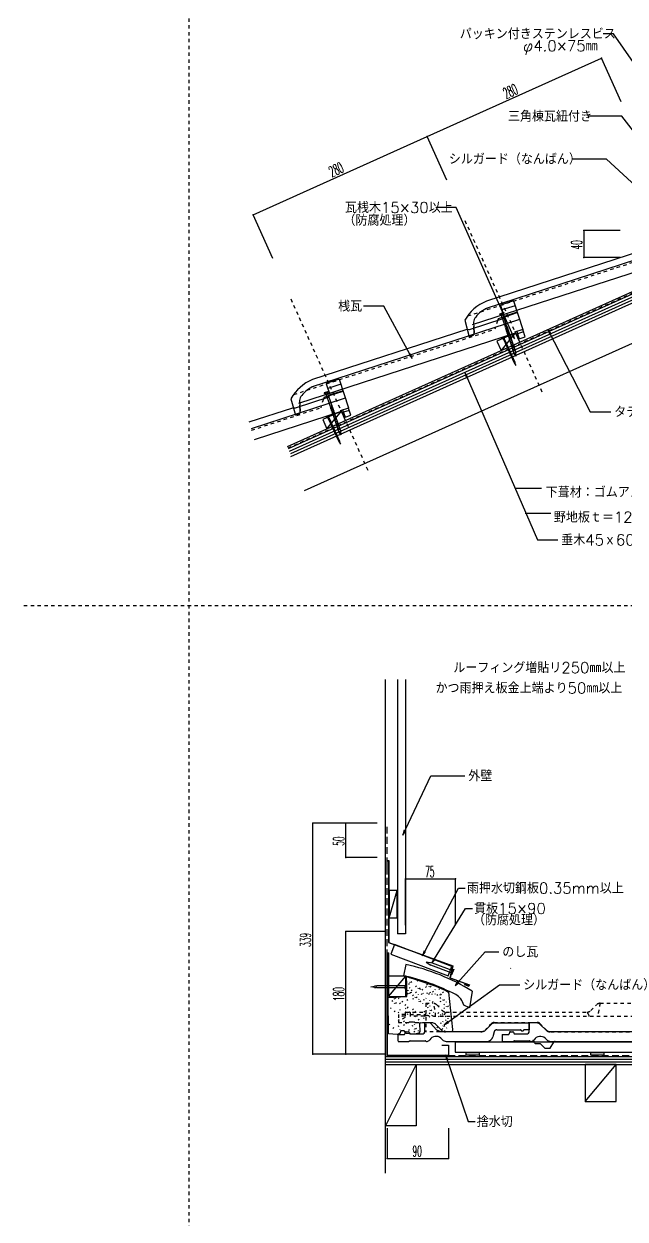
# Model space of a CAD drawing. Extents: x -1727 to 4652, y -2364 to 3340.
# Drawn here: x -1727 to -845, y -900 to 852 of the extents above; entities that cross this region are included whole.
import ezdxf

# ---------------------------------------------------------------- set-up
doc = ezdxf.new("R2010")
doc.units = 0
doc.header["$LTSCALE"] = 5
doc.linetypes.add('DASHED2', pattern=[3, 2, -1])
doc.linetypes.add('DOT', pattern=[2, 1, -1])
for name, color, linetype in [('0-1', 7, 'CONTINUOUS'), ('0-2', 7, 'CONTINUOUS'), ('0-3', 7, 'CONTINUOUS'), ('0-4', 7, 'CONTINUOUS'), ('0-A', 7, 'CONTINUOUS'), ('0-F', 7, 'CONTINUOUS')]:
    doc.layers.add(name, color=color, linetype=linetype)
doc.styles.get("Standard").update_dxf_attribs({"font": 'txt.shx', "bigfont": 'extfont.shx'})

msp = doc.modelspace()

# ---------------------------------------------------------------- linework, layer by layer
at = {"layer": '0-1', "color": 7, "linetype": 'CONTINUOUS'}
for p, q in [((-1340.1951, 232.7497), (-719.9622, 511.8512)), ((-1026.9038, 373.3018), (-1006.044, 399.7379)), ((-1282.5011, 258.6868), (-1261.3187, 284.6928)), ((-1191.3693, -457.9001), (-1179.3693, -417.9001)), ((-1161.2661, -554.6917), (-1162.7232, -555.9246)), ((-1162.1054, -560.1048), (-1160.9846, -561.0015)), ((-1161.0368, -546.3668), (-1160.8126, -545.5822)), ((-1160.887, -552.7314), (-1160.6629, -551.9468)), ((-1158.142, -551.8639), (-1159.5991, -553.0969)), ((-1151.3159, -557.9428), (-1152.773, -559.1758)), ((-1149.0049, -549.8335), (-1150.462, -551.0664)), ((-1136.7436, -558.8559), (-1138.2008, -560.0888)), ((-1135.1218, -555.3981), (-1136.5789, -556.631)), ((-1132.4317, -559.209), (-1132.2076, -558.4244)), ((-1129.6867, -558.3416), (-1131.1438, -559.5745)), ((-1183.4771, -577.1356), (-1183.253, -576.351)), ((-1181.2542, -575.1349), (-1182.7113, -576.3679)), ((-1178.1706, -575.7146), (-1177.0497, -576.6113)), ((-1163.3304, -568.809), (-1164.7876, -570.0419)), ((-1163.6493, -565.1176), (-1163.4251, -564.333)), ((-1162.7888, -569.3944), (-1162.5646, -568.6098)), ((-1159.9463, -567.7813), (-1161.4034, -569.0142)), ((-1158.535, -567.4186), (-1159.768, -568.0912)), ((-1157.6217, -564.3688), (-1158.8547, -565.0414)), ((-1155.6699, -571.0507), (-1157.127, -572.2837)), ((-1155.6937, -576.6608), (-1156.9267, -577.3333)), ((-1152.9798, -574.8617), (-1152.7556, -574.0771)), ((-1151.0012, -566.7866), (-1152.4583, -568.0196)), ((-1150.2348, -573.9942), (-1151.6919, -575.2272)), ((-1148.6258, -561.7538), (-1148.4016, -560.9692)), ((-1148.3111, -570.5976), (-1148.087, -569.813)), ((-1147.5447, -577.8052), (-1147.3205, -577.0206)), ((-1145.8808, -560.8864), (-1147.3379, -562.1193)), ((-1145.2925, -562.3465), (-1146.5254, -563.019)), ((-1144.2962, -569.6944), (-1143.1753, -570.5911)), ((-1143.1543, -562.8121), (-1142.0334, -563.7088)), ((-1141.3582, -568.8904), (-1142.5911, -569.5629)), ((-1137.3113, -576.5681), (-1137.0871, -575.7835)), ((-1135.1051, -569.4702), (-1135.3293, -568.0131)), ((-1132.0501, -569.4939), (-1133.5072, -570.7269)), ((-1130.68, -567.4633), (-1131.913, -568.1358)), ((-1128.4714, -570.3732), (-1128.2472, -569.5886)), ((-1126.3307, -566.0399), (-1127.7879, -567.2728)), ((-1123.7904, -563.4863), (-1123.5662, -562.7017)), ((-1123.6407, -569.8508), (-1123.4165, -569.0662)), ((-1119.9488, -571.2632), (-1121.1817, -571.9358)), ((-1118.4839, -562.0653), (-1117.363, -562.962)), ((-1115.4902, -575.2393), (-1116.9473, -576.4723)), ((-1116.154, -572.1775), (-1116.3781, -570.7204)), ((-1115.7801, -569.6983), (-1114.6593, -570.595)), ((-1111.7585, -566.9529), (-1113.2156, -568.1859)), ((-1110.0551, -578.1829), (-1111.5122, -579.4158)), ((-1189.266, -590.0261), (-1188.1451, -590.9228)), ((-1186.0175, -579.6892), (-1187.4746, -580.9221)), ((-1182.5406, -594.9137), (-1183.9978, -596.1466)), ((-1183.3274, -583.5001), (-1183.1032, -582.7155)), ((-1180.5824, -582.6327), (-1182.0395, -583.8656)), ((-1175.1102, -592.8364), (-1176.3431, -593.5089)), ((-1174.4258, -583.1204), (-1175.883, -584.3534)), ((-1171.4452, -580.6022), (-1172.9024, -581.8352)), ((-1166.7653, -585.3622), (-1168.2224, -586.5951)), ((-1166.7891, -590.9723), (-1168.0221, -591.6448)), ((-1164.0148, -578.5249), (-1165.2477, -579.1974)), ((-1163.3304, -589.5526), (-1164.7876, -590.7855)), ((-1164.0752, -589.1731), (-1163.851, -588.3885)), ((-1155.6699, -591.7943), (-1157.127, -593.0273)), ((-1152.9798, -595.6052), (-1152.7556, -594.8206)), ((-1147.3581, -580.9319), (-1147.1339, -580.1473)), ((-1144.613, -580.0645), (-1146.0702, -581.2974)), ((-1141.923, -583.8754), (-1141.6988, -583.0908)), ((-1140.0252, -578.3673), (-1141.2581, -579.0398)), ((-1139.0492, -595.1807), (-1140.5063, -596.4136)), ((-1134.2244, -583.7917), (-1135.6816, -585.0247)), ((-1134.2483, -589.4018), (-1135.4812, -590.0743)), ((-1131.8762, -579.5117), (-1131.652, -578.7271)), ((-1131.5344, -587.6027), (-1131.3102, -586.8181)), ((-1131.5016, -594.179), (-1131.2775, -593.3944)), ((-1128.7566, -593.3116), (-1130.2137, -594.5446)), ((-1126.6598, -580.8242), (-1128.1169, -582.0571)), ((-1123.9697, -584.6351), (-1123.7456, -583.8505)), ((-1118.5346, -587.5786), (-1118.3105, -586.794)), ((-1115.514, -580.8494), (-1116.7469, -581.5219)), ((-1112.8001, -579.0503), (-1112.5759, -578.2657)), ((-1109.9053, -584.5474), (-1111.3624, -585.7803)), ((-1109.9291, -590.1575), (-1111.1621, -590.83)), ((-1107.365, -581.9938), (-1107.1408, -581.2092)), ((-1107.2153, -588.3583), (-1106.9911, -587.5737)), ((-1104.4702, -587.4909), (-1105.9274, -588.7239)), ((-1178.1706, -596.4582), (-1177.0497, -597.3549)), ((-1176.5163, -607.2409), (-1177.9734, -608.4738)), ((-1171.4452, -601.3458), (-1172.9024, -602.5787)), ((-1168.8557, -609.4826), (-1170.3129, -610.7156)), ((-1166.1657, -613.2936), (-1165.9415, -612.509)), ((-1164.0148, -599.2685), (-1165.2477, -599.941)), ((-1155.6937, -597.4044), (-1156.9267, -598.0769)), ((-1153.8893, -602.0863), (-1152.7685, -602.983)), ((-1147.164, -606.9739), (-1148.6211, -608.2068)), ((-1139.7335, -604.8966), (-1140.9665, -605.5691)), ((-1131.3886, -597.4224), (-1132.8458, -598.6554)), ((-1131.4125, -603.0325), (-1132.6454, -603.705)), ((-1128.6986, -601.2333), (-1128.4744, -600.4487)), ((-1126.0665, -597.1226), (-1125.8424, -596.3379)), ((-1118.368, -597.0389), (-1119.8252, -598.2718)), ((-1118.3919, -602.6489), (-1119.6248, -603.3214)), ((-1115.226, -612.4094), (-1116.459, -613.0819)), ((-1115.678, -600.8498), (-1115.4538, -600.0652)), ((-1111.9596, -599.9714), (-1113.1926, -600.644)), ((-1112.9478, -598.4085), (-1112.7236, -597.6239)), ((-1112.5121, -610.6103), (-1112.288, -609.8257)), ((-1107.5783, -602.2327), (-1109.0354, -603.4656)), ((-1107.6021, -607.8427), (-1108.8351, -608.5153)), ((-1104.8882, -606.0436), (-1104.6641, -605.259)), ((-1191.3564, -614.1465), (-1190.2356, -615.0432)), ((-1184.6311, -619.0341), (-1186.0882, -620.2671)), ((-1177.2006, -616.9568), (-1178.4336, -617.6294)), ((-1175.4134, -622.561), (-1175.1892, -621.7764)), ((-1168.8796, -615.0927), (-1170.1125, -615.7652)), ((-1161.4828, -622.1364), (-1162.9399, -623.3694)), ((-1156.6818, -616.3576), (-1157.9148, -617.0301)), ((-1153.8222, -624.3782), (-1155.2793, -625.6111)), ((-1153.9679, -614.5584), (-1153.7438, -613.7738)), ((-1153.9352, -621.1348), (-1153.711, -620.3502)), ((-1151.1902, -620.2674), (-1152.6473, -621.5003)), ((-1148.5001, -624.0783), (-1148.2759, -623.2937)), ((-1120.0269, -618.1883), (-1121.4841, -619.4212)), ((-1112.3664, -620.43), (-1113.8235, -621.663)), ((-1112.4794, -617.1866), (-1112.2552, -616.402)), ((-1109.7344, -616.3192), (-1111.1915, -617.5522)), ((-1109.6763, -624.2409), (-1109.4521, -623.4563)), ((-1107.0443, -620.1302), (-1106.8201, -619.3456))]:
    msp.add_line(p, q, dxfattribs=at)
at = {"layer": '0-1', "color": 7, "linetype": 'DOT'}
msp.add_line((-1339.275, 230.7022), (-719.6209, 509.5433), dxfattribs=at)
at = {"layer": '0-1', "color": 4, "linetype": 'CONTINUOUS'}
for p, q in [((-1022.948, 429.1798), (-1029.4232, 427.0384)), ((-1029.4232, 427.0384), (-1029.1755, 426.2892)), ((-1029.1755, 426.2892), (-1022.7003, 428.4306)), ((-1026.9911, 426.6363), (-1027.7121, 426.7732)), ((-1026.9911, 426.6363), (-1027.7121, 426.7732)), ((-1024.66, 427.4072), (-1026.9911, 426.6363)), ((-1020.9009, 408.2206), (-1026.9911, 426.6363)), ((-1024.66, 427.4072), (-1024.1636, 427.9467)), ((-1018.5702, 408.9925), (-1024.66, 427.4072)), ((-1022.7003, 428.4306), (-1022.948, 429.1798)), ((-1020.8533, 408.2894), (-1021.2015, 407.561)), ((-1018.5702, 408.9925), (-1020.4053, 405.1534)), ((-1017.7715, 406.5772), (-1019.6066, 402.7382)), ((-1017.7715, 406.5772), (-1019.6066, 402.7382)), ((-1016.9728, 404.1621), (-1018.8079, 400.323)), ((-1016.9728, 404.1621), (-1018.8079, 400.323)), ((-1026.2486, 391.4443), (-1021.8838, 393.4415)), ((-1026.2486, 391.4443), (-1023.8706, 390.333)), ((-1023.8706, 390.333), (-1008.0599, 355.7784)), ((-1022.5975, 390.9155), (-1021.8838, 393.4415)), ((-1022.5975, 390.9155), (-1006.7868, 356.3609)), ((-1016.1741, 401.7469), (-1018.0092, 397.9078)), ((-1016.1741, 401.7469), (-1018.0092, 397.9078)), ((-1015.3753, 399.3317), (-1017.2104, 395.4926)), ((-1015.3753, 399.3317), (-1017.2104, 395.4926)), ((-1017.0595, 394.5218), (-1013.6092, 395.6629)), ((-1016.9647, 395.5457), (-1008.2951, 369.3301)), ((-1013.58, 395.3873), (-1016.6758, 393.3922)), ((-1012.7917, 393.0037), (-1015.8875, 391.0085)), ((-1014.5766, 396.9165), (-1015.4701, 395.0475)), ((-1014.5766, 396.9165), (-1015.4701, 395.0475)), ((-1012.0034, 390.62), (-1015.0993, 388.6249)), ((-1014.3178, 396.421), (-1005.6482, 370.2055)), ((-1011.2151, 388.2364), (-1014.311, 386.2413)), ((-1010.4269, 385.8527), (-1013.5227, 383.8577)), ((-1009.6386, 383.4691), (-1012.7344, 381.4741)), ((-1008.8503, 381.0856), (-1011.9462, 379.0904)), ((-1008.0621, 378.7019), (-1011.1579, 376.7068)), ((-1007.2738, 376.3183), (-1010.3696, 374.3232)), ((-1006.4855, 373.9346), (-1009.5813, 371.9395)), ((-1005.4611, 365.4412), (-1008.0647, 369.406)), ((-1006.6464, 369.0255), (-1005.4611, 365.4412)), ((-1005.4611, 365.4412), (-1005.7337, 370.1769)), ((-1008.0599, 355.7784), (-1005.343, 351.523)), ((-1005.343, 351.523), (-1006.7868, 356.3609)), ((-1280.1445, 313.6331), (-1286.5988, 311.4293)), ((-1286.5988, 311.4293), (-1286.3438, 310.6825)), ((-1286.3438, 310.6825), (-1279.8896, 312.8863)), ((-1284.1629, 311.0507), (-1284.8852, 311.1806)), ((-1284.1629, 311.0507), (-1284.8852, 311.1806)), ((-1281.8394, 311.844), (-1284.1629, 311.0507)), ((-1277.8953, 292.6946), (-1284.1629, 311.0507)), ((-1281.8394, 311.844), (-1281.3482, 312.3883)), ((-1275.5721, 293.4889), (-1281.8394, 311.844)), ((-1279.8896, 312.8863), (-1280.1445, 313.6331)), ((-1277.8483, 292.7638), (-1278.1895, 292.0321)), ((-1275.5721, 293.4889), (-1277.3701, 289.6323)), ((-1274.7501, 291.0815), (-1276.5481, 287.2249)), ((-1274.7501, 291.0815), (-1276.5481, 287.2249)), ((-1273.9281, 288.6741), (-1275.7261, 284.8176)), ((-1273.9281, 288.6741), (-1275.7261, 284.8176)), ((-1273.1062, 286.2668), (-1274.9041, 282.4101)), ((-1273.1062, 286.2668), (-1274.9041, 282.4101)), ((-1272.2842, 283.8594), (-1274.0822, 280.0028)), ((-1272.2842, 283.8594), (-1274.0822, 280.0028)), ((-1271.4622, 281.452), (-1272.3376, 279.5745)), ((-1271.4622, 281.452), (-1272.3376, 279.5745)), ((-1271.1986, 280.9591), (-1262.2764, 254.8284)), ((-1283.3851, 276.0127), (-1279.0203, 278.0098)), ((-1283.3851, 276.0127), (-1281.0071, 274.9013)), ((-1281.0071, 274.9013), (-1265.1964, 240.3467)), ((-1279.734, 275.4838), (-1279.0203, 278.0098)), ((-1279.734, 275.4838), (-1263.9233, 240.9292)), ((-1273.9218, 279.0335), (-1270.4827, 280.2078)), ((-1273.8369, 280.0582), (-1264.9147, 253.9276)), ((-1270.4508, 279.9325), (-1273.5273, 277.9076)), ((-1269.6396, 277.5566), (-1272.716, 275.5317)), ((-1268.8284, 275.1807), (-1271.9048, 273.1558)), ((-1268.0171, 272.8048), (-1271.0936, 270.7799)), ((-1267.2059, 270.4288), (-1270.2823, 268.404)), ((-1266.3946, 268.0529), (-1269.4711, 266.0281)), ((-1265.5834, 265.6771), (-1268.6598, 263.6522)), ((-1264.7722, 263.3012), (-1267.8486, 261.2763)), ((-1263.9609, 260.9252), (-1267.0373, 258.9003)), ((-1263.1497, 258.5493), (-1266.2261, 256.5244)), ((-1262.0434, 250.0661), (-1264.6851, 254.0056)), ((-1263.2632, 253.6388), (-1262.0434, 250.0661)), ((-1262.0434, 250.0661), (-1262.3617, 254.799)), ((-1265.1964, 240.3467), (-1262.4795, 236.0913)), ((-1262.4795, 236.0913), (-1263.9233, 240.9292)), ((-1137.1422, -523.0992), (-1130.0222, -527.5825)), ((-1127.7165, -524.4543), (-1137.1422, -523.0992)), ((-1099.1214, -535.3472), (-1127.7165, -524.4543)), ((-1100.4557, -538.845), (-1130.0222, -527.5825)), ((-1100.4557, -538.845), (-1099.8851, -541.8739)), ((-1096.6823, -533.4671), (-1099.8851, -541.8739)), ((-1099.1214, -535.3472), (-1096.6823, -533.4671)), ((-1218.1118, -559.287), (-1209.9618, -557.6057)), ((-1209.9618, -560.9668), (-1218.1118, -559.287)), ((-1212.4873, -558.2524), (-1213.0181, -558.2364)), ((-1213.0181, -560.3375), (-1212.4873, -560.3216)), ((-1211.9727, -558.2998), (-1212.4873, -558.2524)), ((-1212.4873, -560.3216), (-1211.9727, -560.2742)), ((-1211.4898, -558.3772), (-1211.9727, -558.2998)), ((-1211.9727, -560.2742), (-1211.4898, -560.1968)), ((-1211.0534, -558.4822), (-1211.4898, -558.3772)), ((-1211.4898, -560.1968), (-1211.0534, -560.0917)), ((-1210.6766, -558.6117), (-1211.0534, -558.4822)), ((-1211.0534, -560.0917), (-1210.6766, -559.9623)), ((-1210.371, -558.7617), (-1210.6766, -558.6117)), ((-1210.6766, -559.9623), (-1210.371, -559.8122)), ((-1210.1459, -558.9277), (-1210.371, -558.7617)), ((-1210.371, -559.8122), (-1210.1459, -559.6463)), ((-1210.008, -559.1046), (-1210.1459, -558.9277)), ((-1210.1459, -559.6463), (-1210.008, -559.4694)), ((-1209.9615, -559.287), (-1210.008, -559.1046)), ((-1210.008, -559.4694), (-1209.9615, -559.287)), ((-1168.2821, -557.6057), (-1209.9618, -557.6057)), ((-1166.7658, -556.0345), (-1168.2821, -557.6057)), ((-1168.2821, -557.6057), (-1168.2821, -560.6084)), ((-1166.7658, -556.0345), (-1166.7658, -562.5211)), ((-1168.2821, -560.9668), (-1209.9618, -560.9668)), ((-1166.8867, -562.5257), (-1168.2821, -560.9668))]:
    msp.add_line(p, q, dxfattribs=at)
at = {"layer": '0-1', "color": 3, "linetype": 'CONTINUOUS'}
for p, q in [((-1179.147, -108.8225), (-1179.147, -481.5739)), ((-1167.146, -108.8225), (-1167.146, -481.5739)), ((-1167.146, -481.5739), (-1179.147, -481.5739)), ((-1192.1872, -518.289), (-1192.1872, -548.8503)), ((-1094.5247, -639.6127), (-1094.5247, -655.3047)), ((-1094.5247, -639.9587), (-193.4745, -639.9587)), ((-1094.5247, -655.3047), (-193.3007, -655.3047))]:
    msp.add_line(p, q, dxfattribs=at)
at = {"layer": '0-1', "color": 7, "linetype": 'DASHED2'}
for p, q in [((-1194.5021, -324.5272), (-1194.5021, -660.0527)), ((-1194.4792, -660.0527), (-193.3007, -660.0527))]:
    msp.add_line(p, q, dxfattribs=at)
at = {"layer": '0-1', "color": 6, "linetype": 'CONTINUOUS'}
for p, q in [((-1194.3182, -386.4127), (-1194.3182, -374.1213)), ((-1194.3182, -374.1213), (-1191.8182, -374.1213)), ((-1194.0182, -374.4213), (-1192.1182, -374.4213)), ((-1194.0182, -386.4127), (-1194.0182, -374.4213)), ((-1192.1182, -374.4213), (-1192.1182, -494.3314)), ((-1191.8182, -374.1213), (-1191.8182, -494.1213)), ((-1194.0182, -386.4127), (-1194.3182, -386.4127)), ((-1192.1182, -494.3314), (-1098.201, -528.5145)), ((-1191.8182, -494.1213), (-1097.8489, -528.3234)), ((-1194.196, -659.6203), (-1194.196, -509.6203)), ((-1194.196, -509.6203), (-1191.696, -509.6203)), ((-1193.896, -509.9203), (-1191.996, -509.9203)), ((-1193.896, -659.6203), (-1193.896, -509.9203)), ((-1191.996, -520.0735), (-1191.996, -509.9203)), ((-1191.996, -520.0735), (-1191.696, -520.0735)), ((-1191.696, -520.0735), (-1191.696, -509.6203)), ((-1098.201, -528.5145), (-1102.2805, -546.1849)), ((-1097.8489, -528.3234), (-1101.9285, -545.9937)), ((-1102.2805, -546.1849), (-1074.1222, -556.4336)), ((-1101.9285, -545.9937), (-1073.7377, -556.2543)), ((-1080.9393, -555.5286), (-1081.0419, -555.8105)), ((-1081.0419, -555.8105), (-1074.4495, -558.21)), ((-1080.9393, -555.5286), (-1074.6288, -557.8254)), ((-1074.1222, -556.4336), (-1074.6288, -557.8254)), ((-1073.7377, -556.2543), (-1074.4495, -558.21)), ((-1114.196, -644.6203), (-1104.196, -644.6203)), ((-1114.196, -644.6203), (-1114.196, -644.9203)), ((-1114.196, -644.9203), (-1104.496, -644.9203)), ((-1104.496, -644.9203), (-1104.496, -659.3203)), ((-1104.196, -644.6203), (-1104.196, -659.6203)), ((-1194.196, -659.3203), (-1104.496, -659.3203)), ((-1194.196, -659.6203), (-1104.196, -659.6203))]:
    msp.add_line(p, q, dxfattribs=at)
at = {"layer": '0-1', "color": 3, "linetype": 'CONTINUOUS'}
for points in [[(-1033.3927, 387.4062), (-1027.2264, 373.7319), (-999.8787, 386.0636), (-1006.044, 399.7379), (-1033.3927, 387.4062)], [(-1288.6674, 272.3611), (-1282.5011, 258.6868), (-1255.1524, 271.0184), (-1261.3187, 284.6928), (-1288.6674, 272.3611)], [(-1191.3693, -457.9001), (-1179.3693, -457.9001), (-1179.3693, -417.9001), (-1191.3693, -417.9001), (-1191.3693, -457.9001)], [(-1188.9106, -511.2279), (-1104.8122, -543.282), (-1099.4699, -529.2656), (-1183.5682, -497.2115), (-1188.9106, -511.2279)]]:
    msp.add_lwpolyline(points, close=True, dxfattribs=at)
at = {"layer": '0-1', "color": 7, "linetype": 'CONTINUOUS'}
for points in [[(-1104.0683, -566.9257), (-1098.5049, -621.6617), (-1098.8639, -625.4304), (-1115.3468, -625.4939), (-1121.2967, -622.918), (-1130.8082, -612.3297), (-1144.8164, -611.9073), (-1146.7803, -613.227), (-1146.4214, -624.892), (-1147.6776, -627.4045), (-1153.4204, -628.4813), (-1166.5212, -627.584), (-1169.3926, -623.9947), (-1174.2381, -623.9947), (-1175.8532, -627.7634), (-1179.4425, -629.0197), (-1192.3638, -628.1224), (-1192.5432, -575.0015), (-1165.265, -573.3863), (-1165.3531, -556.0345), (-1165.8033, -544.3134), (-1147.6776, -550.0562), (-1122.9118, -558.4909), (-1108.0164, -564.7721), (-1104.0683, -566.9257)], [(-1078.788, -658.8547), (-1058.788, -658.8547), (-1058.788, -655.8547), (-1078.788, -655.8547), (-1078.788, -658.8547)], [(-896.0303, -658.9807), (-876.0303, -658.9807), (-876.0303, -655.9807), (-896.0303, -655.9807), (-896.0303, -658.9807)]]:
    msp.add_lwpolyline(points, close=True, dxfattribs=at)
at = {"layer": '0-1', "color": 4, "linetype": 'CONTINUOUS'}
for centre, radius, start, end in [((-1018.9035, 407.5874), 2.2981, 180.6572, 236.9588), ((-1018.1073, 405.1797), 2.2981, 180.6572, 236.9588), ((-1019.3666, 407.3893), 1.79, 333.0181, 423.5805), ((-1018.5679, 404.9742), 1.79, 333.0181, 423.5805), ((-1017.7692, 402.559), 1.79, 333.0181, 423.5805), ((-1017.3086, 402.7646), 2.2981, 180.6572, 236.9588), ((-1016.5099, 400.3494), 2.2981, 180.6572, 236.9588), ((-1015.7111, 397.9342), 2.2981, 180.6572, 236.9588), ((-1014.9124, 395.519), 2.2981, 180.6572, 205.1116), ((-1016.9705, 400.1439), 1.79, 333.0181, 423.5805), ((-1016.1718, 397.7286), 1.79, 333.0181, 423.5805), ((-1015.3731, 395.3135), 1.79, 11.1724, 63.5805), ((-1007.518, 368.6108), 0.9653, 25.4614, 124.5306), ((-1005.6994, 369.2123), 0.9653, 92.068, 191.1372), ((-1275.8918, 292.0807), 2.2981, 181.2101, 237.5117), ((-1275.0724, 289.6808), 2.2981, 181.2101, 237.5117), ((-1274.2504, 287.2735), 2.2981, 181.2101, 237.5117), ((-1273.4285, 284.8661), 2.2981, 181.2101, 237.5117), ((-1276.353, 291.8782), 1.79, 333.571, 424.1334), ((-1272.6065, 282.4587), 2.2981, 181.2101, 237.5117), ((-1275.5311, 289.4708), 1.79, 333.571, 424.1334), ((-1274.7091, 287.0635), 1.79, 333.571, 424.1334), ((-1273.8871, 284.6562), 1.79, 333.571, 424.1334), ((-1273.0651, 282.2487), 1.79, 333.571, 424.1334), ((-1272.2431, 279.8414), 1.79, 11.7253, 64.1334), ((-1271.7845, 280.0513), 2.2981, 181.2101, 205.6645), ((-1264.1308, 253.2158), 0.9653, 26.0143, 125.0835), ((-1262.318, 253.8347), 0.9653, 92.6209, 191.6901)]:
    msp.add_arc(centre, radius, start, end, dxfattribs=at)
at = {"layer": '0-2', "color": 2, "linetype": 'CONTINUOUS'}
for p, q in [((-745.3466, 533.9675), (-1050.7014, 434.8452)), ((-1068.9225, 411.6931), (-751.0536, 514.7931)), ((-822.5663, 519.4347), (-1048.7634, 446.0085)), ((-1009.0354, 446.5075), (-1028.2455, 440.2768)), ((-1028.0634, 439.7153), (-1022.6056, 422.8883)), ((-1006.7147, 439.3525), (-1025.9248, 433.1218)), ((-1009.0484, 446.5033), (-995.4364, 404.5711)), ((-1003.2533, 429.1871), (-1031.6019, 419.9846)), ((-1024.4101, 420.2004), (-1023.3573, 422.6445)), ((-1023.3573, 422.6445), (-1003.3955, 429.119)), ((-1003.6017, 429.7548), (-1022.8118, 423.524)), ((-1000.293, 418.8997), (-1305.6479, 319.7774)), ((-1077.5127, 404.3669), (-1303.7098, 330.9406)), ((-1080.3264, 417.9118), (-1073.8416, 393.8718)), ((-1073.9603, 404.129), (-1077.5127, 404.3669)), ((-1024.4101, 420.2004), (-1073.9603, 404.129)), ((-1067.6141, 414.9652), (-1066.8178, 399.6777)), ((-1066.7523, 398.7033), (-1067.278, 408.6092)), ((-1031.6019, 419.9846), (-1032.4231, 417.3679)), ((-995.3828, 404.4059), (-1007.6489, 400.4241)), ((-991.9269, 393.76), (-995.3828, 404.4059)), ((-1323.869, 296.6253), (-1006, 399.7252)), ((-1067.9981, 395.7978), (-1073.8416, 393.8718)), ((-1000.6606, 390.9248), (-1006.6256, 400.7563)), ((-1004.1165, 401.5708), (-1000.6606, 390.9248)), ((-994.4816, 400.9973), (-1003.0296, 398.2225)), ((-1000.6606, 390.9248), (-991.9269, 393.76)), ((-1264.3834, 331.4133), (-1283.5935, 325.1826)), ((-1283.4114, 324.6211), (-1277.9535, 307.7941)), ((-1262.0627, 324.2583), (-1281.2727, 318.0276)), ((-1264.3963, 331.4091), (-1250.7843, 289.4769)), ((-1255.641, 303.8055), (-1393.7879, 258.9612)), ((-1335.2728, 302.844), (-1328.788, 278.804)), ((-1279.758, 305.1062), (-1329.3082, 289.0348)), ((-1322.5605, 299.8974), (-1321.7642, 284.6099)), ((-1286.9498, 304.8904), (-1287.7711, 302.2737)), ((-1258.6012, 314.0929), (-1286.9498, 304.8904)), ((-1279.758, 305.1062), (-1278.7053, 307.5503)), ((-1278.7053, 307.5503), (-1258.7435, 314.0248)), ((-1258.9497, 314.6606), (-1278.1598, 308.4299)), ((-1332.8607, 289.2727), (-1396.8813, 268.4908)), ((-1388.7125, 243.3207), (-1261.348, 284.6311)), ((-1329.3082, 289.0348), (-1332.8607, 289.2727)), ((-1322.9445, 280.7299), (-1328.788, 278.804)), ((-1321.6987, 283.6355), (-1322.2245, 293.5413)), ((-1250.7307, 289.3118), (-1262.9969, 285.3299)), ((-1256.0086, 275.8306), (-1261.9736, 285.6621)), ((-1259.4645, 286.4766), (-1256.0086, 275.8306)), ((-1249.8295, 285.9031), (-1258.3775, 283.1283)), ((-1247.2748, 278.6658), (-1250.7307, 289.3118)), ((-1256.0086, 275.8306), (-1247.2748, 278.6658)), ((-1166.7114, -526.3412), (-1170.4138, -542.9332)), ((-1192.0405, -543.6618), (-1192.0405, -573.6618)), ((-1167.0405, -543.6618), (-1192.0405, -543.6618)), ((-1192.0405, -573.6618), (-1167.0405, -543.6618)), ((-1167.0405, -573.6618), (-1167.0405, -543.6618)), ((-1192.0405, -573.6618), (-1167.0405, -573.6618)), ((-1069.7067, -565.4053), (-1073.6688, -590.136)), ((-1073.6688, -590.136), (-1082.0159, -586.084)), ((-1160.539, -599.6363), (-1160.539, -603.0127)), ((-1154.1675, -611.0027), (-1153.2562, -611.4504)), ((-1127.2243, -612.2636), (-1139.0795, -612.2636)), ((-1139.0795, -625.6258), (-1139.0795, -612.2636)), ((-1036.3895, -612.1861), (-986.1452, -612.1861)), ((-986.0795, -612.2846), (-986.0795, -622.1957)), ((-986.0795, -625.6468), (-986.0795, -612.2846)), ((-974.2243, -612.2846), (-986.0795, -612.2846)), ((-1178.4285, -629.2847), (-1178.4285, -639.1695)), ((-1178.4285, -629.2847), (-1169.4239, -629.2847)), ((-1167.685, -625.9652), (-1168.3706, -628.392)), ((-1166.5565, -625.1808), (-1162.9476, -625.1808)), ((-1161.8347, -625.9652), (-1161.4419, -627.3361)), ((-1160.2458, -628.3292), (-1140.7524, -628.3292)), ((-1123.3371, -613.9951), (-1113.8416, -623.4461)), ((-1055.3336, -625.257), (-1108.8577, -625.257)), ((-1041.7298, -614.6185), (-1049.9654, -622.9112)), ((-1037.4072, -625.1528), (-1039.4544, -632.5244)), ((-1033.2234, -622.2131), (-998.657, -622.2131)), ((-1025.4285, -629.3057), (-1025.4285, -639.1905)), ((-1025.4285, -629.3057), (-1016.4239, -629.3057)), ((-1014.685, -625.9862), (-1015.3706, -628.413)), ((-1013.5565, -625.2018), (-1009.9476, -625.2018)), ((-1008.8347, -625.9862), (-1008.4419, -627.3571)), ((-1007.2458, -628.3502), (-987.7524, -628.3502)), ((-997.869, -622.7229), (-997.6653, -623.4079)), ((-995.2278, -624.171), (-996.6576, -624.171)), ((-994.0963, -622.7877), (-994.2729, -623.4079)), ((-986.0795, -622.1957), (-993.6046, -622.1957)), ((-970.3371, -614.0161), (-960.8416, -623.4671)), ((-749.4568, -625.278), (-955.8577, -625.278)), ((-1178.2545, -639.2558), (-1162.6093, -639.2558)), ((-1160.6089, -638.3532), (-1138.0999, -638.3532)), ((-1140.5539, -638.3532), (-1138.0999, -638.3532)), ((-1115.7533, -634.4035), (-1113.1796, -636.9029)), ((-1107.4989, -639.2558), (-1046.9935, -639.2558)), ((-1025.2545, -639.2768), (-1009.6093, -639.2768)), ((-1007.6089, -638.3742), (-985.0999, -638.3742)), ((-978.3765, -641.4241), (-979.7693, -637.2098)), ((-977.1643, -642.2022), (-969.7463, -642.2022)), ((-963.2012, -649.3747), (-969.7463, -642.2022)), ((-962.7533, -634.4246), (-960.1796, -636.9239)), ((-955.2434, -649.3747), (-949.9745, -640.3426)), ((-954.4989, -639.2768), (-741.1167, -639.2768)), ((-963.2012, -649.3747), (-955.2434, -649.3747))]:
    msp.add_line(p, q, dxfattribs=at)
at = {"layer": '0-2', "color": 2, "linetype": 'DOT'}
for p, q in [((-1076.0414, 424.2671), (-781.4082, 519.909)), ((-1330.9879, 309.1993), (-1036.3546, 404.8412)), ((-1032.4231, 417.3679), (-1036.3546, 404.8412)), ((-1287.7711, 302.2737), (-1291.7026, 289.747)), ((-1393.097, 256.833), (-1291.7026, 289.747)), ((-1137.6578, -583.417), (-1127.0424, -583.417)), ((-1137.6578, -583.417), (-1137.6578, -625.2632)), ((-1121.4062, -585.7631), (-1113.9288, -593.2924)), ((-895.7533, -594.0488), (-887.4097, -585.6284)), ((-882.0306, -583.4129), (-831.8467, -583.4129)), ((-1167.6578, -604.4688), (-1177.6578, -609.7104)), ((-1177.6578, -611.7104), (-1162.5948, -611.7104)), ((-1177.6537, -599.6899), (-1177.6537, -611.7104)), ((-1167.6578, -599.6899), (-1177.6537, -599.6899)), ((-1167.6578, -602.23), (-1177.6537, -602.23)), ((-1167.6578, -597.1645), (-1167.6578, -604.4688)), ((-1166.8752, -596.4152), (-1137.6578, -596.4152)), ((-1160.8343, -610.7677), (-1154.7341, -610.7677)), ((-1160.539, -597.0208), (-1160.539, -599.7916)), ((-1160.539, -599.6899), (-1138.9001, -599.6899)), ((-1139.9612, -602.23), (-1160.539, -602.23)), ((-1152.1873, -611.6704), (-1138.3273, -611.6704)), ((-831.7631, -602.7029), (-1119.9386, -602.7029)), ((-1107.7495, -596.5117), (-901.5751, -596.5117)), ((-1040.9234, -613.0008), (-1050.5107, -622.5881)), ((-1037.3491, -611.5203), (-974.4468, -611.5203)), ((-970.3787, -613.0008), (-960.2127, -623.1668)), ((-1056.6684, -625.2632), (-1137.6578, -625.2632)), ((-954.136, -625.2632), (-831.8467, -625.2632))]:
    msp.add_line(p, q, dxfattribs=at)
at = {"layer": '0-2', "color": 2, "linetype": 'CONTINUOUS'}
for centre, radius, start, end in [((-1024.8576, 387.3765), 63.3182, 112.1821, 151.1674), ((-1056.156, 414.6891), 11.4753, 135.9538, 177.6759), ((-1032.0294, 398.2886), 40.5271, 112.0714, 143.0198), ((-1069.8936, 398.4941), 3.202, 298.1619, 360.3977), ((-1279.804, 272.3087), 63.3182, 112.1821, 151.1674), ((-1286.9759, 283.2207), 40.5271, 112.0714, 143.0198), ((-1311.1024, 299.6213), 11.4753, 135.9538, 177.6759), ((-1324.84, 283.4263), 3.202, 298.1619, 360.3977), ((-1240.5934, -857.1787), 321.9866, 62.8662, 77.4109), ((-1236.891, -840.5867), 321.9866, 58.7196, 77.4109), ((-1104.9445, -591.306), 23.5157, 12.8304, 61.5581), ((-1166.768, -597.3105), 0.9017, 96.8275, 170.6859), ((-1162.8688, -610.276), 1.3944, 270.419, 319.6949), ((-1160.8247, -612.1415), 1.375, 87.5155, 136.3126), ((-1161.6875, -597.7375), 1.3538, 31.9681, 80.6612), ((-1159.2598, -598.4119), 1.354, 195.2621, 265.3338), ((-1155.1781, -613.1368), 2.3624, 62.7555, 86.699), ((-1152.1681, -608.8752), 2.7957, 247.0965, 271.005), ((-1140.2277, -599.5356), 2.7076, 275.649, 339.8969), ((-1138.8089, -598.5391), 1.1545, 265.4685, 355.6652), ((-1128.3907, -620.1128), 7.9354, 47.6136, 81.5477), ((-1035.9931, -620.1348), 7.9586, 92.8551, 136.1225), ((-975.3907, -620.1338), 7.9354, 47.6136, 81.5477), ((-1169.6452, -627.9282), 1.3563, 279.3936, 340.0066), ((-1166.4534, -626.5292), 1.3545, 94.6967, 155.3956), ((-1163.0663, -626.5292), 1.3545, 24.6042, 85.3077), ((-1160.1357, -626.9796), 1.354, 195.2621, 265.3338), ((-1141.7914, -625.6216), 2.712, 275.6876, 359.911), ((-1141.7914, -625.6216), 2.712, 275.6876, 359.911), ((-1108.8192, -617.3873), 7.8698, 230.3435, 269.7193), ((-1055.5781, -617.4027), 7.8561, 271.7835, 298.3869), ((-1055.6507, -617.2599), 8.0162, 298.3583, 315.1724), ((-1032.8075, -627.252), 5.0561, 94.7176, 155.4691), ((-1016.6452, -627.9492), 1.3563, 279.3936, 340.0066), ((-1013.4534, -626.5502), 1.3545, 94.6967, 155.3956), ((-1010.0663, -626.5502), 1.3545, 24.6042, 85.3077), ((-1007.1357, -627.0007), 1.354, 195.2621, 265.3338), ((-998.6935, -623.1029), 0.9079, 24.7452, 87.6957), ((-996.555, -622.9988), 1.1833, 200.2286, 265.0267), ((-995.3757, -623.0069), 1.1734, 277.237, 340.0187), ((-993.2475, -623.0993), 0.9034, 94.6845, 157.8226), ((-988.7914, -625.6426), 2.712, 275.6876, 359.911), ((-955.8192, -617.4083), 7.8698, 230.3435, 269.7193), ((-1162.6459, -637.8651), 1.3912, 270.5608, 317.5045), ((-1160.5918, -639.7524), 1.3994, 90.7027, 137.3587), ((-1138.8686, -640.0234), 1.6842, 39.6692, 80.9986), ((-1136.1293, -635.7465), 3.5119, 245.7412, 275.1431), ((-1136.0841, -634.2167), 5.0383, 274.6278, 328.4766), ((-1123.6189, -641.1915), 9.2519, 92.9199, 152.02), ((-1122.8505, -643.1361), 11.2529, 50.8982, 96.3246), ((-1107.4964, -631.2159), 8.0399, 225.0191, 269.982), ((-1047.4298, -631.1579), 8.0916, 273.0906, 350.2777), ((-1009.6459, -637.8861), 1.3912, 270.5608, 317.5045), ((-1007.5918, -639.7735), 1.3994, 90.7027, 137.3587), ((-985.8686, -640.0444), 1.6842, 39.6692, 80.9986), ((-983.1293, -635.7675), 3.5119, 245.7412, 275.1431), ((-983.0841, -634.2377), 5.0383, 274.6278, 328.4766), ((-970.6189, -641.2125), 9.2519, 92.9199, 152.02), ((-977.162, -640.8185), 1.3571, 206.5019, 269.9002), ((-969.8505, -643.1571), 11.2529, 50.8982, 96.3246), ((-954.4964, -631.2369), 8.0399, 225.0191, 269.982), ((-947.8221, -641.9956), 2.7139, 90.0708, 142.4764)]:
    msp.add_arc(centre, radius, start, end, dxfattribs=at)
at = {"layer": '0-2', "color": 2, "linetype": 'DOT'}
for centre, radius, start, end in [((-1169.4124, -601.376), 46.0189, 358.8291, 382.9702), ((-1127.0458, -591.3688), 7.9517, 44.8267, 89.9753), ((-1107.38, -588.2306), 8.277, 217.7016, 266.9332), ((-901.5252, -588.5012), 8.0056, 271.0628, 316.1349), ((-881.9427, -591.2796), 7.8628, 90.4761, 134.0511), ((1276.7377, -977.8942), 2194.5149, 169.6443, 170.1559), ((-1108.3056, -404.6203), 198.2717, 261.4664, 266.2489), ((-1103.8662, -602.3962), 6.8857, 121.184, 184.005), ((-1037.2249, -616.875), 5.3562, 91.3288, 133.6711), ((-974.0468, -616.7505), 5.2455, 45.63, 94.3735), ((-907.756, -603.9871), 9.8322, 7.5048, 49.5469), ((-1057.3343, -615.3058), 9.9797, 273.8263, 313.1375), ((-954.1212, -615.3654), 9.8979, 232.0167, 269.9144)]:
    msp.add_arc(centre, radius, start, end, dxfattribs=at)
at = {"layer": '0-3', "color": 7, "linetype": 'CONTINUOUS'}
for p, q in [((-1135.4842, 687.413), (-880.1457, 802.314)), ((-851.2388, 738.0757), (-880.1457, 802.314)), ((-1390.8228, 572.512), (-1135.4842, 687.413)), ((-1106.5774, 623.1748), (-1135.4842, 687.413)), ((-1361.9159, 508.2738), (-1390.8228, 572.512)), ((-905.8218, 549.7861), (-905.8255, 509.7861)), ((-852.5107, 549.7813), (-905.8218, 549.7861)), ((-852.5144, 509.7813), (-905.8255, 509.7861)), ((-1006.5367, 172.043), (-967.8585, 172.043)), ((-992.1052, 135.2788), (-954.2761, 135.2788)), ((-1303.4266, -658.0692), (-1303.4266, -319.5584)), ((-1225.186, -319.5584), (-1303.4266, -319.5584)), ((-1254.6877, -369.5584), (-1254.6877, -319.5584)), ((-1208.9688, -319.5584), (-1254.6877, -319.5584)), ((-1208.9688, -369.5584), (-1254.6877, -369.5584)), ((-1167.146, -401.0779), (-1094.0041, -401.0779)), ((-1167.146, -468.6808), (-1167.146, -401.0779)), ((-1094.0041, -468.6808), (-1094.0041, -401.0779)), ((-1254.6877, -658.0692), (-1254.6877, -478.3089)), ((-1196.9427, -478.3089), (-1254.6877, -478.3089)), ((-1013.3008, -532.5841), (-1013.0766, -531.7995)), ((-1225.186, -658.0692), (-1303.4266, -658.0692)), ((-1196.9427, -658.0692), (-1254.6877, -658.0692)), ((-1194.196, -766.7313), (-1194.196, -810.7609)), ((-1104.196, -766.7313), (-1104.196, -810.7609)), ((-1194.196, -810.7609), (-1104.196, -810.7609))]:
    msp.add_line(p, q, dxfattribs=at)
for points in [[(-719.3386, 632.7803), (-862.3019, 837.9168), (-877.3019, 837.9168)], [(-766.3807, 609.8527), (-850.0798, 716.9715), (-900.0798, 716.976)], [(-768.3882, 558.2674), (-872.7578, 654.3772), (-922.7578, 654.3817)], [(-1007.4847, 390.776), (-1093.0387, 583.2726), (-1123.0387, 583.2726)], [(-1157.721, 361.6777), (-1199.046, 438.6557), (-1229.046, 438.6557)], [(-957.9163, 403.669), (-896.3746, 283.5876), (-866.3746, 283.5876)], [(-953.3832, 397.5646), (-957.9163, 403.669), (-955.6081, 396.4244)], [(-1011.673, 397.122), (-1007.4847, 390.776), (-1009.3885, 398.1373)], [(-1162.3698, 367.6944), (-1157.721, 361.6777), (-1160.1671, 368.8769)], [(-1079.9279, 340.42), (-973.9778, 95.969), (-943.9778, 95.969)], [(-1075.7984, 334.0356), (-1079.9279, 340.42), (-1078.0922, 333.0414)], [(-1171.2451, -337.0194), (-1130.2076, -249.97), (-1080.2076, -249.97)], [(-1169.1776, -329.7024), (-1171.2451, -337.0194), (-1166.9163, -330.7685)], [(-1142.5442, -513.7057), (-1089.7189, -414.5423), (-1079.7189, -414.5423)], [(-1128.9163, -524.5602), (-1079.1747, -444.4453), (-1069.1747, -444.4453)], [(-1140.1212, -506.4987), (-1142.5442, -513.7057), (-1137.9148, -507.6741)], [(-1094.7446, -557.5388), (-1050.3716, -508.0946), (-1030.3716, -508.0946)], [(-1126.0222, -517.5291), (-1128.9163, -524.5602), (-1123.8983, -518.8478)], [(-1110.5329, -615.0725), (-1029.752, -556.4384), (-999.752, -556.4384)], [(-1090.6656, -551.1221), (-1094.7446, -557.5388), (-1088.805, -552.7918)], [(-1105.1975, -609.6552), (-1110.5329, -615.0725), (-1103.729, -611.6785)], [(-1108.655, -659.0282), (-1075.4232, -756.9028), (-1065.4232, -756.9028)], [(-1105.0601, -665.7281), (-1108.655, -659.0282), (-1107.4273, -666.5319)]]:
    msp.add_lwpolyline(points, dxfattribs=at)
at = {"layer": '0-3', "color": 7}
for p in [(-880.1457, 802.314), (-1135.4842, 687.413), (-1390.8228, 572.512), (-905.8218, 549.7861), (-905.8255, 509.7861), (-1303.4266, -319.5584), (-1254.6877, -319.5584), (-1254.6877, -369.5584), (-1167.146, -401.0779), (-1094.0041, -401.0779), (-1254.6877, -478.3089), (-1303.4266, -658.0692), (-1254.6877, -658.0692), (-1194.196, -810.7609), (-1104.196, -810.7609)]:
    msp.add_point(p, dxfattribs=at)
at = {"layer": '0-4', "color": 3, "linetype": 'CONTINUOUS'}
for p, q in [((-1338.9629, 229.9135), (-724.2626, 506.5254)), ((-1337.3215, 226.2658), (-722.6211, 502.8777)), ((-1335.68, 222.6181), (-720.9797, 499.23)), ((-1335.5721, 218.2803), (-719.3382, 495.5823)), ((-1315.2272, 168.2199), (-719.3382, 436.3668)), ((-1196.6769, -832.3936), (-1196.6769, -108.8225)), ((-1196.6769, -661.3047), (-193.3007, -661.3047)), ((-1196.6769, -665.3047), (-193.3007, -665.3047)), ((-1196.6769, -669.3047), (-193.3007, -669.3047)), ((-1196.6769, -673.3047), (-193.3007, -673.3047)), ((-1151.7537, -673.3047), (-1151.7537, -763.1555))]:
    msp.add_line(p, q, dxfattribs=at)
at = {"layer": '0-4', "color": 7, "linetype": 'CONTINUOUS'}
for p, q in [((-1151.7537, -673.3047), (-1196.6769, -763.1555)), ((-903.6769, -727.3047), (-858.6769, -673.3047)), ((-1151.7537, -763.1555), (-1196.6769, -763.1555))]:
    msp.add_line(p, q, dxfattribs=at)
at = {"layer": '0-4', "color": 3, "linetype": 'CONTINUOUS'}
msp.add_lwpolyline([(-903.6769, -727.3047), (-858.6769, -727.3047), (-858.6769, -673.3047), (-903.6769, -673.3047), (-903.6769, -727.3047)], close=True, dxfattribs=at)
at = {"layer": '0-A', "color": 7, "linetype": 'DOT'}
for p, q in [((-1485, 3340.4795), (-1485, -2364.3434)), ((-1726.8095, 0), (4652.0253, 0))]:
    msp.add_line(p, q, dxfattribs=at)
at = {"layer": '0-F', "color": 1, "linetype": 'DOT'}
for p, q in [((-966.8989, 312.7741), (-1081.0869, 566.5285)), ((-1222.2375, 197.8733), (-1336.4254, 451.6277))]:
    msp.add_line(p, q, dxfattribs=at)

# ---------------------------------------------------------------- texts
at = {"layer": '0-3', "color": 7}
for s, p in [('パッキン付きステンレスビス', (-1087.8019, 829.9168)), ('φ4.0×75㎜', (-995.0519, 812.3466)), ('瓦桟木15×30以上', (-1256.0387, 575.2726)), ('（防腐処理）', (-1258.3226, 556.5893)), ('桟瓦', (-1266.046, 430.6557)), ('タテ桟テープ', (-861.3746, 275.5876)), ('下葺材：ゴムアスルーフィング', (-961.6547, 157.9677)), ('野地板ｔ＝12以上', (-949.7919, 121.2642)), ('垂木45ｘ60＠303', (-938.9778, 87.969)), ('ルーフィング増貼リ250㎜以上', (-1097.2062, -99.2958)), ('かつ雨押え板金上端より50㎜以上', (-1123.25, -129.1536)), ('外壁', (-1075.2076, -257.97)), ('雨押水切鋼板0.35mm以上', (-1077.2189, -422.5423)), ('貫板15×90', (-1066.6747, -452.4453)), ('（防腐処理）', (-1068.4298, -469.1038)), ('のし瓦', (-1025.3716, -516.0946)), ('シルガード（なんばん）', (-994.752, -564.4384)), ('捨水切', (-1062.9232, -764.9028))]:
    msp.add_text(s, height=16, dxfattribs=at).set_placement(p)
at = {"layer": '0-3', "color": 7, "width": 0.5}
for s, rotation, p in [('280', 24.2275, (-1019.7839, 742.2189)), ('280', 24.2275, (-1275.1225, 627.3179)), ('40', 89.9948, (-908.3244, 521.7863)), ('50', 90, (-1257.1877, -352.5584)), ('339', 90, (-1305.9266, -500.8138)), ('180', 90, (-1257.1877, -580.189))]:
    msp.add_text(s, height=16, rotation=rotation, dxfattribs=at).set_placement(p)
at = {"layer": '0-3', "color": 7}
for s, p in [('三角棟瓦紐付き', (-1017.0805, 708.9866)), ('シルガード（なんばん）', (-1103.7585, 646.3981))]:
    msp.add_text(s, height=16, rotation=359.9948, dxfattribs=at).set_placement(p)
at = {"layer": '0-3', "color": 7, "width": 0.5}
for s, p in [('75', (-1138.5751, -398.5779)), ('90', (-1157.196, -808.2609))]:
    msp.add_text(s, height=16, dxfattribs=at).set_placement(p)

doc.saveas('drawing.dxf')
